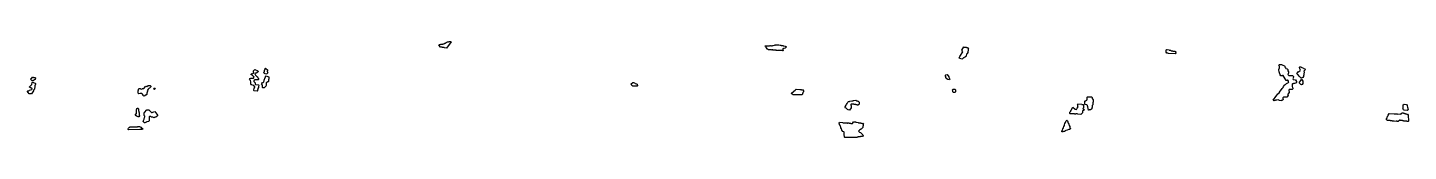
# Model space of a CAD drawing. Header units: millimetres. Extents: x 0 to 8323, y 0 to 582.
import ezdxf

# ---------------------------------------------------------------- set-up
doc = ezdxf.new("R2010")
doc.units = ezdxf.units.MM
doc.layers.add('K', color=7, linetype='Continuous')

msp = doc.modelspace()

# ---------------------------------------------------------------- linework, layer by layer
at = {"layer": 'K'}
for points in [[(2513.3, 542.1), (2510.6, 544.3), (2500.5, 544.3), (2498.2, 547.1), (2488.2, 547.1), (2479.7, 556.5), (2478.6, 559.4), (2481.5, 563.1), (2484.9, 563.1), (2486, 561.7), (2491.6, 564.5), (2502.7, 564.5), (2503.8, 565.9), (2509.4, 565.9), (2515, 571.7), (2517.3, 570.2), (2522.8, 575.9), (2525.1, 575.9), (2526.2, 577.4), (2527.4, 576), (2530.7, 578.8), (2534, 578.8), (2535.2, 580.2), (2537.4, 578.8), (2543, 581.6), (2547.5, 580.2), (2548.6, 581.6), (2550.9, 581.6), (2553.8, 578), (2524.1, 541.4), (2513.3, 542.1)], [(4533.6, 525.7), (4532.3, 527.1), (4530.9, 525.7), (4526.6, 525.7), (4525.2, 527.1), (4519.6, 527.1), (4518.3, 528.5), (4516.9, 527.1), (4514, 527.1), (4512.6, 528.6), (4508.5, 528.6), (4507.1, 527.1), (4505.6, 528.6), (4500, 528.6), (4498.7, 530), (4497.3, 528.6), (4493, 528.6), (4491.6, 530), (4487.5, 530), (4486.1, 528.5), (4484.6, 530), (4479, 530), (4477.7, 531.4), (4476.3, 530), (4472, 530), (4470.6, 531.4), (4466.5, 531.4), (4465.1, 530), (4458.7, 535), (4451.7, 545.1), (4451.7, 547.9), (4446, 553.7), (4448.2, 555.9), (4451.1, 554.5), (4456.7, 554.5), (4458.1, 553.1), (4459.4, 554.5), (4463.7, 554.5), (4465.1, 553.1), (4466.4, 554.5), (4472, 554.5), (4473.4, 555.9), (4479, 554.5), (4481.9, 555.9), (4483.3, 554.5), (4486, 554.5), (4488.9, 555.9), (4490.3, 554.5), (4494.4, 557.3), (4502.8, 558.8), (4504.2, 560.2), (4507, 558.8), (4508.4, 560.2), (4514, 560.2), (4515.4, 561.7), (4518.3, 560.2), (4521, 560.2), (4522.5, 561.7), (4523.9, 560.2), (4526.6, 560.2), (4528, 561.6), (4535.1, 558.8), (4540.7, 558.8), (4542.1, 557.3), (4553.3, 555.9), (4554.7, 554.5), (4565.9, 553.1), (4573.7, 548), (4565.9, 541.4), (4557.5, 538.6), (4549.9, 532.2), (4555.5, 526.5), (4553.3, 524.2), (4551.8, 525.7), (4549.1, 524.3), (4546.2, 525.7), (4533.6, 525.7)], [(5631.2, 475), (5621.3, 477.2), (5620.3, 478.6), (5616.6, 478.6), (5614.1, 482.2), (5618.4, 490.2), (5619.4, 490.2), (5637.7, 518), (5630.2, 528), (5643, 548.9), (5644, 547.3), (5654.4, 547.3), (5655.4, 545.9), (5659.1, 545.9), (5660.1, 544.5), (5663.8, 544.5), (5664.8, 543.1), (5668.6, 543.1), (5671, 539.4), (5670, 537.9), (5669.1, 523.6), (5667.2, 520.8), (5667.2, 515.1), (5663.9, 508.6), (5662.9, 508.6), (5659.6, 503.6), (5659.6, 499.4), (5657.8, 496.5), (5657.8, 493.6), (5654.4, 488.6), (5651.6, 488.6), (5649.7, 485.7), (5645.9, 484.3), (5644, 481.4), (5641.2, 481.4), (5638.4, 478.6), (5636.5, 478.6), (5634.6, 475.7), (5631.2, 475)], [(6875.1, 508.6), (6874, 510), (6867.5, 510), (6862.6, 516.5), (6862.6, 522.2), (6861.5, 523.7), (6867.5, 533.1), (6868.7, 531.6), (6880.6, 530.2), (6881.7, 528.8), (6889.2, 528.8), (6895.7, 524.5), (6902.2, 524.5), (6903.3, 523.1), (6908.7, 523.1), (6909.8, 521.6), (6916.3, 521.6), (6917.4, 520.2), (6919.5, 520.2), (6922.3, 516.5), (6921.2, 515.1), (6921.2, 512.2), (6917.4, 507.1), (6875.1, 508.6)], [(1424.8, 390.8), (1428.5, 402.2), (1427.3, 403.6), (1427.3, 406.5), (1431, 415.1), (1431, 418), (1433, 420.2), (1447.4, 408), (1444.9, 402.2), (1444.9, 399.4), (1447.4, 392.2), (1441.8, 385.7), (1436.7, 382.8), (1427.9, 387.2), (1424.8, 390.8)], [(7507, 226.5), (7511.5, 233), (7514.5, 234.5), (7519.4, 241.6), (7520.4, 241.6), (7536.2, 264.5), (7539.2, 267.3), (7542.1, 267.3), (7545.5, 272.3), (7545.5, 275.1), (7560.9, 297.3), (7564.8, 298.8), (7568.3, 303.7), (7569.2, 308), (7575.7, 317.3), (7580.7, 321.6), (7582.6, 321.6), (7587.6, 327.3), (7592.5, 328.8), (7595.5, 331.6), (7599.4, 333), (7601.8, 336.5), (7600.9, 337.9), (7600.9, 340.8), (7595.5, 347.1), (7593.6, 347.1), (7592.6, 345.7), (7586.6, 345.7), (7567.8, 375.7), (7564, 375.7), (7563, 374.3), (7555.1, 374.3), (7554, 372.8), (7549.5, 379.3), (7548.5, 385.1), (7545.5, 390.8), (7545.5, 393.6), (7543.6, 396.5), (7542.6, 412.3), (7546.5, 420.8), (7545.5, 422.2), (7546.5, 423.7), (7546.5, 429.4), (7542.6, 438), (7545.1, 441.6), (7558, 441.6), (7565.9, 437.3), (7575.8, 434.5), (7578.3, 430.8), (7578.3, 428), (7581.3, 422.3), (7584.7, 417.3), (7591.6, 415.9), (7595.1, 410.9), (7596.1, 403.7), (7599.1, 398), (7599.1, 389.4), (7598.1, 387.9), (7598.1, 385.1), (7596.1, 382.2), (7601.5, 374.5), (7617.3, 375.9), (7618.3, 374.5), (7621.1, 374.5), (7622.1, 375.9), (7624.2, 375.9), (7629.7, 369.4), (7627.7, 359.4), (7625.8, 355.1), (7628.2, 351.6), (7640, 350.2), (7642, 348.7), (7647.5, 339.4), (7648.5, 333.6), (7645.9, 330), (7642, 330), (7637, 327.1), (7629.2, 327.1), (7628.2, 325.7), (7624.2, 325.7), (7621.8, 322.2), (7622.8, 315.1), (7621.8, 312.3), (7622.8, 310.8), (7622.8, 308), (7624.8, 305.1), (7626.7, 295.1), (7622.2, 290), (7604.5, 290), (7602, 286.5), (7602, 282.3), (7604, 279.4), (7604, 273.6), (7596.1, 263.6), (7596.1, 258), (7597.1, 255.1), (7590.6, 244.3), (7568.9, 244.3), (7566.5, 240.8), (7566.5, 235.1), (7568.5, 232.2), (7564.9, 227.1), (7563, 227.1), (7560, 224.3), (7556.1, 224.3), (7555.1, 222.8), (7546.1, 224.3), (7538.2, 228.6), (7529.4, 227.2), (7528.4, 225.7), (7522.5, 225.7), (7521.5, 224.3), (7515.6, 224.3), (7514.6, 222.9), (7509, 223.6), (7507, 226.5)], [(7663.6, 371.5), (7658.7, 378.6), (7654.7, 381.5), (7650.2, 389.4), (7653.7, 394.5), (7655.7, 394.5), (7659.7, 398.8), (7664.6, 400.2), (7667.6, 404.5), (7669.6, 404.5), (7672, 408), (7669, 415.1), (7669, 417.9), (7666, 422.2), (7666, 425.1), (7668.6, 428.8), (7671.6, 428.8), (7675.6, 425.9), (7677.5, 425.9), (7680.5, 423), (7691.4, 418.8), (7692.4, 417.3), (7699.3, 415.9), (7701.8, 412.2), (7691.9, 400.8), (7694.9, 395.1), (7694.9, 390.8), (7692.9, 387.9), (7691.9, 377.9), (7690, 375.1), (7690, 369.4), (7685.5, 362.9), (7680.5, 361.4), (7677.5, 357.1), (7668.5, 367.2), (7663.6, 371.5)], [(8.5, 265), (4.2, 273.6), (0, 277.9), (0, 280.9), (2.2, 283.1), (6.4, 283.1), (10.6, 285.9), (24.7, 290.2), (28.1, 293.7), (24.7, 298.6), (17.7, 300), (11.3, 305.1), (11.3, 306.6), (25.4, 320.9), (26.8, 332.3), (28.9, 334.5), (33.2, 334.5), (37.5, 331.6), (40.3, 331.6), (45.9, 328.8), (48.1, 326.6), (48.1, 323.7), (43.9, 312.2), (43.9, 303.6), (41, 297.9), (41, 293.6), (35.4, 286.5), (35.4, 282.2), (23.4, 264.3), (8.5, 265)], [(18.3, 353.7), (23.3, 358.8), (24.7, 358.8), (30.3, 364.5), (33.2, 364.5), (34.6, 363.1), (44.5, 363.1), (46.7, 360.8), (45.3, 352.2), (41.7, 348.6), (36, 345.7), (31.8, 345.7), (27.5, 342.8), (18.3, 353.7)], [(1363.7, 285.1), (1366.2, 300.9), (1368.7, 303.7), (1368.7, 307.9), (1364.4, 314.3), (1360.7, 314.3), (1350.7, 318.6), (1346.9, 318.6), (1343.7, 322.2), (1345, 325.1), (1345, 330.9), (1346.2, 332.3), (1346.2, 337.9), (1342.5, 345), (1337.5, 350.8), (1340.6, 357.3), (1345.7, 360.2), (1361.9, 360.2), (1366.2, 365.1), (1363.1, 370), (1360.6, 370), (1355.6, 375.7), (1349.4, 378.6), (1346.2, 382.2), (1349.4, 385.9), (1351.9, 385.9), (1353.2, 387.4), (1355.7, 385.9), (1359.4, 388.8), (1361.9, 388.8), (1363.7, 390.9), (1363.7, 393.6), (1362.4, 395.1), (1362.4, 402.2), (1361.2, 403.7), (1369.4, 411.7), (1373.2, 408.8), (1383.2, 405.9), (1390.1, 400.8), (1386.9, 395.7), (1376.9, 390), (1373.2, 390), (1370.1, 385.1), (1373.8, 378), (1380.7, 370.2), (1384.4, 370.2), (1386.3, 368), (1387.6, 360.9), (1391.3, 356.6), (1392.6, 352.2), (1389.4, 348.6), (1385.6, 348.6), (1384.3, 350), (1369.4, 350), (1365.1, 346.5), (1362.6, 340.8), (1362.6, 339.4), (1367, 334.5), (1371.4, 330.9), (1371.4, 322.3), (1373.2, 320.2), (1391.9, 318.8), (1393.8, 316.6), (1392.6, 309.3), (1391.3, 307.9), (1391.3, 302.2), (1387.6, 296.5), (1387.6, 292.2), (1385.1, 286.5), (1385.1, 283.6), (1383.2, 281.4), (1365.6, 282.9), (1363.7, 285.1)], [(1416.1, 303.6), (1414.8, 316.5), (1409.8, 325.1), (1411.1, 328), (1415.5, 333.1), (1420.5, 333.1), (1423.5, 336.6), (1423.5, 339.4), (1426, 342.3), (1426, 349.4), (1427.3, 350.9), (1427.3, 353.7), (1429.8, 356.6), (1432.3, 363.7), (1437.9, 373.1), (1448, 368.8), (1451.7, 368.8), (1454.9, 365.1), (1453.6, 355.1), (1451.2, 349.4), (1452.4, 346.5), (1452.4, 339.3), (1450.5, 337.1), (1448, 337.1), (1441.7, 332.9), (1439.3, 332.9), (1437.4, 330.8), (1437.4, 323.7), (1438.7, 322.3), (1438.7, 316.6), (1440, 315.1), (1426.8, 300), (1418.6, 300.7), (1416.1, 303.6)], [(3648, 310.7), (3642.8, 315), (3638.9, 325.1), (3648.7, 333.1), (3652.6, 333.1), (3657.8, 330.2), (3660.4, 330.2), (3663, 327.3), (3670.8, 325.9), (3674.1, 322.3), (3674.1, 319.4), (3675.4, 318), (3675.4, 313.6), (3673.4, 311.4), (3660.4, 311.4), (3659.1, 310), (3648, 310.7)], [(5545.8, 351.4), (5541.1, 354.3), (5534.9, 363.6), (5534, 369.4), (5531.1, 375.1), (5535.4, 380.2), (5542.1, 381.6), (5552.1, 366.6), (5552.1, 365.1), (5558.7, 353.7), (5556.3, 350), (5545.8, 351.4)], [(7673.5, 321.4), (7665, 330.8), (7678.4, 351.6), (7679.5, 351.6), (7686, 340.8), (7686, 327.9), (7681.5, 321.5), (7678.5, 318.5), (7675.5, 321.4), (7673.5, 321.4)], [(697.1, 253.6), (697.1, 256.5), (693.1, 262.2), (688.4, 265.7), (680.4, 267.1), (679.1, 265.7), (669.6, 264.3), (666.2, 267.9), (666.2, 283.7), (668.9, 289.4), (668.9, 292.3), (672.3, 295.9), (679.1, 295.9), (680.5, 294.5), (688.4, 293.1), (692.5, 295.9), (700.5, 295.9), (712.6, 310.2), (719.3, 308.8), (727.3, 315.9), (738.2, 315.9), (742.9, 310.9), (742.9, 307.9), (735.5, 298.6), (730.1, 297.2), (726.8, 293.6), (721.4, 282.2), (722.8, 278), (718.8, 269.4), (718.8, 260.8), (716.7, 258.6), (714, 258.6), (707.3, 252.9), (704.6, 252.9), (703.3, 251.4), (698.5, 252.1), (697.1, 253.6)], [(762.2, 298.8), (767.7, 298.8), (769.8, 296.5), (767.7, 292.9), (765, 291.4), (758.8, 295.1), (762.2, 298.8)], [(4614.1, 259.3), (4601.4, 266.5), (4617.6, 281.6), (4626, 285.9), (4633, 293.1), (4654.1, 291.6), (4655.5, 290.2), (4663.9, 290.2), (4665.3, 288.8), (4675.1, 288.8), (4678.7, 285.1), (4675.9, 282.2), (4675.9, 276.5), (4673.1, 273.6), (4673.1, 269.3), (4670.3, 266.5), (4670.3, 262.2), (4666.7, 258.6), (4614.1, 259.3)], [(5579.3, 273.6), (5577.4, 276.5), (5577.4, 283.6), (5575.5, 286.5), (5575.5, 289.4), (5577.9, 293.1), (5591.2, 293.1), (5593.6, 289.4), (5593.6, 277.9), (5590.3, 272.9), (5579.3, 273.6)], [(656.2, 130), (648.7, 136.5), (655.5, 146.6), (655.5, 149.4), (656.8, 150.9), (656.8, 170.9), (658.2, 172.3), (658.2, 175.1), (661.6, 178.8), (664.4, 178.8), (667.8, 173.7), (669.1, 160.9), (670.4, 159.4), (670.4, 152.3), (671.8, 150.9), (671.8, 143.7), (673.1, 142.3), (673.1, 135.1), (674.5, 133.7), (674.5, 130.8), (669.7, 125.7), (666.3, 125), (661.6, 128.6), (656.2, 130)], [(698.4, 103.7), (702.5, 112.3), (703.8, 122.3), (706.5, 126.6), (706.5, 129.3), (702.5, 133.6), (702.5, 149.4), (703.8, 152.3), (719.3, 168.8), (731.5, 168.8), (746.2, 151.6), (750.2, 151.6), (754.2, 154.5), (760.9, 155.9), (766.3, 158.8), (784.6, 133.7), (781.1, 130), (778.4, 130), (773.1, 124.3), (767.7, 122.9), (763.6, 118.6), (754.2, 122.9), (746.1, 124.3), (742.1, 127.1), (735.5, 127.1), (733.5, 125.1), (733.5, 120.8), (732.2, 119.3), (732.2, 100.8), (728.8, 97.1), (719.4, 95.7), (716.7, 92.9), (714, 92.9), (707.3, 88.6), (703.8, 89.3), (697.1, 96.5), (698.4, 103.7)], [(4944.9, 167.2), (4942.5, 170), (4938.9, 171.4), (4934.2, 177.2), (4930.6, 178.6), (4927.6, 182.2), (4927.6, 185.1), (4934.7, 196.6), (4935.9, 200.9), (4940.7, 206.6), (4944.2, 215.2), (4947.2, 218.8), (4954.4, 218.8), (4955.5, 220.2), (4968.6, 221.6), (4969.8, 223.1), (4976.9, 223.1), (4978.1, 224.5), (4991.2, 225.9), (4996, 223.1), (4999.5, 223.1), (5004.3, 220.2), (5006.6, 220.2), (5012, 215.1), (5012, 202.2), (5009, 198.6), (5006.6, 198.6), (5005.5, 197.1), (5001.8, 197.1), (5000.6, 198.6), (4992.3, 198.6), (4991.1, 200), (4981.6, 200), (4980.5, 201.4), (4969.8, 201.4), (4968.6, 202.9), (4963.9, 202.9), (4961, 199.4), (4961, 196.6), (4963.4, 193.7), (4963.4, 183.7), (4964.6, 180.8), (4953.3, 165.7), (4944.9, 167.2)], [(6328.5, 141.4), (6327.2, 142.9), (6317.6, 142.9), (6316.2, 141.4), (6312, 141.4), (6310.7, 142.9), (6283.2, 144.3), (6281, 146.5), (6281, 149.4), (6282.4, 150.9), (6282.4, 153.7), (6287.9, 160.8), (6287.9, 163.7), (6292, 168), (6292, 170.8), (6299.7, 184.5), (6314.9, 171.6), (6321.7, 170.2), (6325, 173.7), (6326.4, 178), (6331.9, 185.1), (6330.5, 187.9), (6330.5, 197.9), (6327.8, 200.8), (6329.9, 204.5), (6353.4, 201.6), (6354.7, 200.2), (6363, 200.2), (6365.1, 198), (6365.1, 187.9), (6363.7, 186.5), (6363.7, 179.3), (6361, 176.5), (6365.1, 172.3), (6367.9, 165.1), (6365.7, 162.9), (6360.2, 162.9), (6358.2, 160.8), (6358.2, 149.3), (6349.2, 140), (6328.5, 141.4)], [(6395.2, 166.4), (6392.4, 173.6), (6391, 187.9), (6388.3, 190.8), (6388.3, 195.1), (6384.9, 198.6), (6373.9, 200), (6371.8, 202.2), (6371.8, 219.4), (6375.3, 223.1), (6378, 223.1), (6380.8, 225.9), (6383.5, 225.9), (6386.9, 229.4), (6385.5, 243.7), (6387.6, 245.9), (6412.5, 245.9), (6416, 242.3), (6417.3, 236.6), (6422.8, 228), (6422.8, 213.6), (6421.5, 212.2), (6421.5, 206.5), (6420.1, 205.1), (6420.1, 197.9), (6417.3, 195.1), (6416, 182.2), (6414.6, 180.8), (6414.6, 173.6), (6412.5, 171.4), (6409.7, 171.4), (6405.6, 168.6), (6398.7, 167.2), (6397.3, 165.7), (6395.2, 166.4)], [(8297.1, 165), (8293.1, 167.9), (8291.7, 172.2), (8289, 175.1), (8290.4, 178), (8290.4, 186.6), (8291.7, 188), (8291.7, 198), (8297.8, 203.1), (8311.2, 200.2), (8315.9, 195.1), (8317.3, 182.3), (8318.6, 180.9), (8318.6, 173.7), (8321.3, 170.9), (8321.3, 167.9), (8315.2, 164.3), (8297.1, 165)], [(4926.5, 0.7), (4924.1, 3.6), (4924.1, 9.4), (4921.7, 12.2), (4921.7, 32.2), (4918.8, 35.7), (4912.8, 37.2), (4907.4, 45.1), (4907.4, 47.9), (4905.1, 50.8), (4905.1, 53.6), (4901.5, 59.4), (4901.5, 63.6), (4899.1, 66.5), (4899.1, 69.4), (4896.8, 72.2), (4896.8, 75.1), (4894.4, 77.9), (4894.4, 80.8), (4890.8, 86.5), (4890.8, 89.4), (4893.9, 93.1), (4912.9, 91.6), (4914.1, 90.2), (4926, 90.2), (4927.2, 88.8), (4937.8, 88.8), (4939, 87.3), (4941.3, 87.3), (4942.5, 88.8), (4950.9, 88.8), (4952.1, 87.3), (4960.4, 87.3), (4961.6, 85.9), (4971, 85.9), (4978.1, 94.5), (4982.9, 95.9), (4984.1, 94.5), (4991.2, 94.5), (4992.4, 93.1), (5006.7, 91.6), (5007.8, 90.2), (5015, 90.2), (5016.1, 88.8), (5020.9, 88.8), (5022.1, 87.3), (5029.2, 87.3), (5030.4, 85.9), (5033.8, 85.9), (5035.1, 87.4), (5038.2, 83.7), (5035.8, 79.4), (5035.8, 72.2), (5033.4, 69.4), (5033.4, 60.8), (5024.4, 51.4), (5022.1, 51.4), (5019.7, 48.6), (5013.8, 45.7), (5008.5, 39.4), (5013.8, 33), (5019.7, 30.2), (5033.4, 16.6), (5035.8, 12.2), (5031.6, 7.1), (5020.9, 7.1), (5017.3, 4.3), (5006.6, 4.3), (5005.5, 2.9), (5000.7, 2.9), (4999.5, 1.4), (4994.8, 1.4), (4993.6, 0), (4926.5, 0.7)], [(6234.4, 35), (6232.9, 36.5), (6234.3, 38), (6234.3, 40.9), (6238.4, 45.1), (6239.8, 53.7), (6243.9, 59.4), (6245.3, 68), (6249.4, 73.7), (6249.4, 78), (6252.2, 85.1), (6256.3, 90.9), (6259.1, 102.3), (6264, 105.9), (6268.9, 102.3), (6271.6, 86.6), (6275.7, 80.9), (6277.1, 72.3), (6281.2, 66.6), (6281.2, 62.3), (6282.6, 60.9), (6282.6, 58), (6285.4, 55.1), (6285.4, 52.2), (6280.5, 48.6), (6276.4, 48.6), (6266.7, 44.3), (6258.5, 42.9), (6255.8, 40), (6253, 40), (6248.9, 37.1), (6244.7, 37.1), (6239.2, 34.3), (6234.4, 35)], [(8236.4, 98.6), (8235, 100), (8225.7, 100), (8224.4, 101.4), (8215, 101.4), (8213.7, 102.9), (8205.7, 102.9), (8204.4, 104.3), (8196.4, 104.3), (8190.3, 107.9), (8191.6, 115.1), (8194.3, 118), (8194.3, 120.9), (8195.6, 122.3), (8195.6, 125.1), (8199.6, 129.4), (8201, 136.6), (8207, 145.9), (8237.8, 144.5), (8239.1, 143.1), (8255.2, 143.1), (8256.5, 141.6), (8272.5, 143.1), (8275.1, 141.6), (8281.1, 146.6), (8283.1, 150.2), (8285.8, 150.2), (8287.2, 148.8), (8292.5, 148.8), (8293.9, 147.3), (8297.9, 147.3), (8299.2, 145.9), (8303.2, 145.9), (8304.5, 144.5), (8308.5, 144.5), (8313.9, 141.6), (8316.5, 141.6), (8321.3, 135.1), (8322.6, 99.3), (8320.5, 97.1), (8313.8, 97.1), (8312.5, 98.6), (8307.1, 98.6), (8305.8, 100), (8301.8, 98.6), (8300.4, 100), (8295.1, 100), (8293.8, 101.4), (8288.4, 101.4), (8287.1, 102.9), (8281.8, 102.9), (8280.4, 104.3), (8275.1, 104.3), (8273.7, 105.7), (8271.2, 105.7), (8261.8, 97.1), (8256.4, 97.1), (8255.1, 98.6), (8249.8, 98.6), (8248.5, 97.1), (8236.4, 98.6)], [(605.8, 52.3), (608.5, 58), (613.3, 63.1), (615.9, 63.1), (617.3, 64.5), (645.5, 64.5), (646.8, 65.9), (662.9, 65.9), (664.3, 67.3), (675.1, 67.3), (681.8, 63), (687.2, 57.3), (689.8, 57.3), (694.6, 52.2), (692.5, 50), (677.8, 50), (676.4, 48.6), (607.2, 47.9), (605.8, 49.3), (605.8, 52.3)]]:
    msp.add_lwpolyline(points, close=True, dxfattribs=at)

doc.saveas('drawing.dxf')
